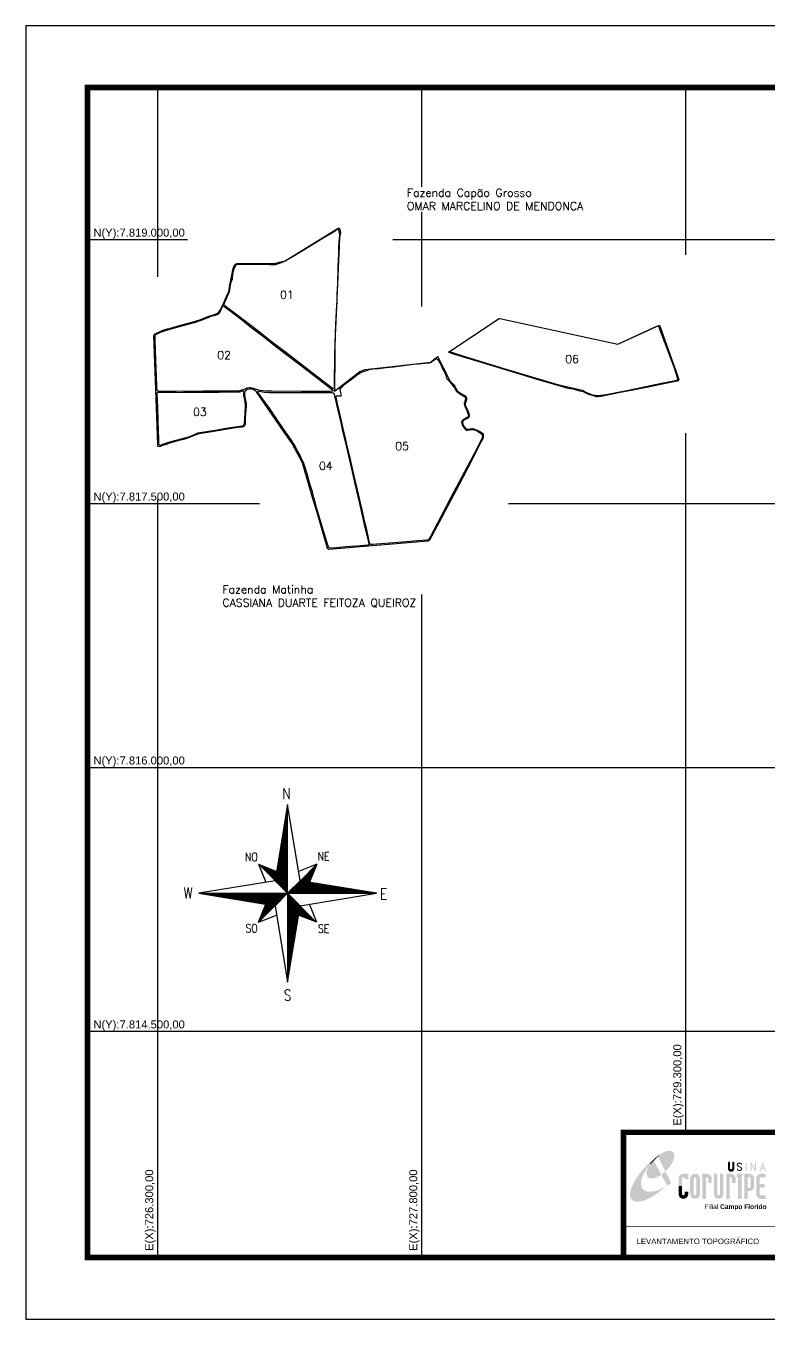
# Model space of a CAD drawing. Header units: millimetres. Extents: x 725551 to 735946, y 7812864 to 7820214.
# Drawn here: x 725551 to 729773, y 7812864 to 7820214 of the extents above; entities that cross this region are included whole.
import ezdxf
from ezdxf.enums import TextEntityAlignment as Align

# ---------------------------------------------------------------- set-up
doc = ezdxf.new("R2010")
doc.units = ezdxf.units.MM
doc.linetypes.add('LIN0', pattern=[0])
for name, color, linetype in [('0114001330', 1, 'Continuous'), ('0114001330001', 5, 'Continuous'), ('0114001330002', 5, 'Continuous'), ('0114001330003', 5, 'Continuous'), ('0114001330004', 5, 'Continuous'), ('0114001330005', 5, 'Continuous'), ('0114001330006', 5, 'Continuous'), ('MALHA', 8, 'Continuous'), ('MARGEM', 5, 'Continuous'), ('SETA_NORTE', 3, 'Continuous'), ('TEXTO', 7, 'Continuous')]:
    doc.layers.add(name, color=color, linetype=linetype)
doc.styles.add('ARIAL', font='arial.ttf')
doc.styles.add('ROMANS', font='romans')
doc.styles.add('Simplex', font='simplex.shx')
doc.styles.get("Standard").update_dxf_attribs({"font": 'arial.ttf'})

# ---------------------------------------------------------------- blocks, each defined once
blk = doc.blocks.new('A$C78F83FB3')
at = {"layer": 'MARGEM'}
h = blk.add_hatch(color=20, dxfattribs=at)
edge = h.paths.add_edge_path()
edge.add_ellipse((19.49, 23.77), major_axis=(-6.68, -6.67), ratio=0.469426, start_angle=292.73277, end_angle=601.25787)
edge.add_ellipse((22.83, 22.05), major_axis=(12.64, 11.29), ratio=0.457614, start_angle=79.90686, end_angle=107.91393)
edge = h.paths.add_edge_path()
edge.add_ellipse((18.28, 18.7), major_axis=(13.95, 13.59), ratio=0.386848, start_angle=63.96117, end_angle=264.59932)
edge.add_ellipse((22.83, 22.05), major_axis=(12.64, 11.29), ratio=0.457614, start_angle=107.91393, end_angle=245.11815, ccw=False)
edge.add_ellipse((19.49, 23.77), major_axis=(-6.68, -6.67), ratio=0.469426, start_angle=241.25787, end_angle=292.73277, ccw=False)
for color, points in [(20, [(15.46, 26.12), (14.17, 24.81), (14.06, 24.24), (14.39, 23.97), (14.67, 24.54), (19.47, 29.32), (18.48, 28.66), (17.31, 27.78)]), (7, [(58.42, 24.9), (57.9, 24.9), (57.9, 21.73, -0.414214), (57.15, 20.98), (56.84, 20.98, -0.414214), (56.09, 21.73), (56.09, 24.9), (55.57, 24.9), (55.57, 21.73, 0.414214), (56.84, 20.46), (57.15, 20.46, 0.414214), (58.42, 21.73)]), (7, [(61.7, 24.9), (61.23, 24.9, 0.396318), (60.04, 23.78), (60.04, 23.72, 0.151912), (60.39, 22.97), (60.46, 22.92), (62.18, 22), (62.85, 21.83, 0.12407), (62.51, 22.42), (60.75, 23.36, -0.13192), (60.56, 23.77, -0.385578), (61.23, 24.37), (61.7, 24.37, -0.414214), (62.37, 23.7), (62.89, 23.7, 0.414214)]), (7, [(62.37, 23.7), (62.89, 23.7, 0.414214), (61.7, 24.9), (61.23, 24.9, 0.396318), (60.04, 23.78), (60.04, 23.72, 0.151912), (60.39, 22.97), (60.46, 22.92), (62.18, 22), (62.18, 22, -0.131921), (62.37, 21.59, -0.385578), (61.7, 20.98), (61.23, 20.98, -0.414214), (60.56, 21.65), (60.04, 21.65, 0.414214), (61.23, 20.46), (61.7, 20.46, 0.402546), (62.89, 21.61, 0.165292), (62.51, 22.42), (60.75, 23.36, -0.13192), (60.56, 23.77, -0.385578), (61.23, 24.37), (61.7, 24.37, -0.414214)]), (7, [(30.97, 12.46), (29.13, 12.46), (29.13, 8.21, 1), (34.29, 8.21), (34.29, 9.41), (32.45, 9.41), (32.45, 8.21, -1), (30.97, 8.21)])]:
    blk.add_hatch(color=color, dxfattribs=at).paths.add_polyline_path(points)
h = blk.add_hatch(color=7, dxfattribs=at)
h.paths.add_polyline_path([(65.24, 24.9), (64.72, 24.9), (64.72, 20.46), (65.24, 20.46)])
h.paths.add_polyline_path([(67.38, 20.46), (67.9, 20.46), (67.9, 23.74), (69.74, 20.46), (70.23, 20.46), (70.23, 24.9), (69.71, 24.9), (69.71, 21.58), (67.85, 24.9), (67.38, 24.9)])
h.paths.add_polyline_path([(72.17, 20.46), (72.72, 20.46), (73.14, 21.73), (74.49, 21.73), (74.9, 20.46), (75.45, 20.46), (74, 24.9), (73.62, 24.9)])
h.paths.add_polyline_path([(73.81, 23.8), (74.32, 22.25), (73.31, 22.25)], flags=16)
h = blk.add_hatch(color=7, dxfattribs=at)
h.paths.add_polyline_path([(31.71, 18.93, 0.414214), (29.13, 16.35), (29.13, 12.46), (30.97, 12.46), (30.97, 16.35, -0.414214), (31.71, 17.09), (32.45, 17.09), (32.45, 16.02), (34.29, 16.02), (34.29, 18.93)])
h.paths.add_polyline_path([(44.15, 17.09, -0.414214), (44.89, 16.35), (44.89, 14.1), (46.72, 14.1), (46.72, 16.17, 0.433937), (44.15, 18.93), (41.77, 18.93), (41.77, 12.46), (43.61, 12.46), (43.61, 17.09)])
h.paths.add_polyline_path([(43.61, 12.46), (41.77, 12.46), (41.77, 5.62), (43.61, 5.62)])
h.paths.add_polyline_path([(47.92, 12.46), (49.75, 12.46), (49.75, 18.93), (47.92, 18.93)])
h.paths.add_polyline_path([(52.91, 18.93), (51.08, 18.93), (51.08, 12.46), (52.91, 12.46)])
h.paths.add_polyline_path([(51.08, 8.12, -1), (49.75, 8.12), (49.75, 12.46), (47.92, 12.46), (47.92, 8.12, 1), (52.91, 8.12), (52.91, 12.46), (51.08, 12.46)])
h.paths.add_polyline_path([(54.41, 12.46), (56.25, 12.46), (56.25, 17.09), (56.79, 17.09, -0.414214), (57.53, 16.35), (57.53, 14.1), (59.36, 14.1), (59.36, 16.17, 0.433937), (56.79, 18.93), (54.41, 18.93)])
h.paths.add_polyline_path([(56.25, 12.46), (54.41, 12.46), (54.41, 5.62), (56.25, 5.62)])
h.paths.add_polyline_path([(60.73, 12.46), (62.58, 12.46), (62.58, 18.93), (60.02, 18.93), (60.02, 17.08), (60.73, 17.08)])
h.paths.add_polyline_path([(62.58, 12.46), (60.73, 12.46), (60.73, 5.62), (62.58, 5.62)])
h.paths.add_polyline_path([(64.06, 12.46), (65.82, 12.46), (65.82, 17.17), (66.66, 17.17, -0.450417), (67.48, 16.25), (67.48, 12.46), (69.24, 12.46, 0.002307), (69.24, 12.48, 0.005282), (69.23, 12.54, -0.000938), (69.23, 12.53), (69.23, 16.17, 0.433937), (66.66, 18.93), (64.06, 18.93)])
h.paths.add_polyline_path([(64.06, 5.62), (65.82, 5.62), (65.82, 9.77), (66.66, 9.77, 0.426056), (69.24, 12.46), (67.48, 12.46), (67.48, 12.45, -0.450417), (66.66, 11.53), (65.82, 11.53), (65.82, 12.46), (64.06, 12.46)])
h.paths.add_polyline_path([(70.37, 12.46), (74.87, 12.46), (74.87, 13.44), (72.21, 13.44), (72.21, 16.35, -0.414214), (72.95, 17.09), (75.38, 17.09), (75.38, 18.93), (72.95, 18.93, 0.414214), (70.37, 16.35)])
h.paths.add_polyline_path([(72.21, 11.62), (74.87, 11.62), (74.87, 12.46), (70.37, 12.46), (70.37, 8.21, 0.414214), (72.95, 5.62), (75.38, 5.62), (75.38, 7.47), (72.95, 7.47, -0.414214), (72.21, 8.21)])
h = blk.add_hatch(color=7, dxfattribs=at)
h.paths.add_polyline_path([(35.29, 16.35), (35.29, 8.21, 1), (40.46, 8.21, 0.016978), (40.45, 8.38), (40.45, 16.17, 0.433937), (37.88, 18.93), (37.87, 18.93, 0.41391)])
h.paths.add_polyline_path([(38.62, 16.35), (38.62, 8.21, -1), (37.13, 8.21), (37.13, 16.35, -1)], flags=16)
at = {"layer": 'MARGEM', "color": 7}
blk.add_lwpolyline([(58.42, 24.9), (57.9, 24.9), (57.9, 21.73, -0.414214), (57.15, 20.98), (56.84, 20.98, -0.414214), (56.09, 21.73), (56.09, 24.9), (55.57, 24.9), (55.57, 21.73, 0.414214), (56.84, 20.46), (57.15, 20.46, 0.414214), (58.42, 21.73), (58.42, 24.9)], format="xyb", close=True, dxfattribs=at)
at = {"layer": 'MARGEM', "color": 252, "insert": (43.05, 2.72), "char_height": 2.5, "attachment_point": 1, "style": 'ARIAL'}
blk.add_mtext_dynamic_manual_height_columns('Filial {\\fArial|b1|i0|c0|p34;Campo Florido}', width=33.0271, gutter_width=2.46, heights=[2.95], dxfattribs=at)
blk = doc.blocks.new('A$C309442C0')
at = {"layer": 'SETA_NORTE', "linetype": 'Continuous'}
h = blk.add_hatch(dxfattribs=at)
h.set_pattern_fill('ANSI31', color=256, scale=0.1375, angle=-90, style=0)
h.set_pattern_definition([(315, (-215853.3434, 13873.16845), (0.3086963042, 0.3086963042), [])])
h.paths.add_polyline_path([(73.5, 97.4), (74.7, 104.9), (60, 110.8)])
h = blk.add_hatch(dxfattribs=at)
h.set_pattern_fill('ANSI31', color=256, scale=0.1375, angle=180, style=0)
h.set_pattern_definition([(225, (13869.59828, 216024.21475), (0.3086963042, -0.3086963042), [])])
h.paths.add_polyline_path([(93.8, 97.4), (101.4, 96.2), (107.3, 110.8)])
h = blk.add_hatch(dxfattribs=at)
h.set_pattern_fill('ANSI31', color=256, scale=0.1375, style=0)
h.set_pattern_definition([(45, (-13702.2971, -215849.77324), (-0.3086963042, 0.3086963042), [])])
h.paths.add_polyline_path([(73.5, 77), (65.9, 78.3), (60, 63.6)])
h = blk.add_hatch(dxfattribs=at)
h.set_pattern_fill('ANSI31', color=256, scale=0.1375, angle=90, style=0)
h.set_pattern_definition([(135, (216020.6446, -13698.72693), (-0.3086963042, -0.3086963042), [])])
h.paths.add_polyline_path([(93.8, 77), (92.6, 69.5), (107.3, 63.6)])
for p, q in [((83.4, 157.5), (83.7, 157.8)), ((83.5, 158.3), (83.7, 158.4)), ((83.6, 159), (83.7, 159.1)), ((81.3, 145.3), (83.7, 147.6)), ((81.5, 146.1), (83.7, 148.2)), ((81.6, 146.8), (83.7, 148.9)), ((81.7, 147.6), (83.7, 149.5)), ((81.8, 148.3), (83.7, 150.1)), ((82, 149.1), (83.7, 150.8)), ((82.1, 149.9), (83.7, 151.4)), ((82.2, 150.6), (83.7, 152.1)), ((82.3, 151.4), (83.7, 152.7)), ((82.5, 152.2), (83.7, 153.3)), ((82.6, 152.9), (83.7, 154)), ((82.7, 153.7), (83.7, 154.6)), ((82.9, 154.4), (83.7, 155.2)), ((83, 155.2), (83.7, 155.9)), ((83.1, 156), (83.7, 156.5)), ((83.2, 156.7), (83.7, 157.2)), ((79.2, 132.3), (83.7, 136.8)), ((79.3, 133.1), (83.7, 137.4)), ((79.5, 133.8), (83.7, 138)), ((79.6, 134.6), (83.7, 138.7)), ((79.7, 135.4), (83.7, 139.3)), ((79.8, 136.1), (83.7, 140)), ((80, 136.9), (83.7, 140.6)), ((80.1, 137.7), (83.7, 141.2)), ((80.2, 138.4), (83.7, 141.9)), ((80.3, 139.2), (83.7, 142.5)), ((80.5, 139.9), (83.7, 143.1)), ((80.6, 140.7), (83.7, 143.8)), ((80.7, 141.5), (83.7, 144.4)), ((80.8, 142.2), (83.7, 145)), ((81, 143), (83.7, 145.7)), ((81.1, 143.8), (83.7, 146.3)), ((81.2, 144.5), (83.7, 147)), ((77.2, 120.1), (83.7, 126.6)), ((77.3, 120.9), (83.7, 127.2)), ((77.4, 121.6), (83.7, 127.8)), ((77.6, 122.4), (83.7, 128.5)), ((77.7, 123.2), (83.7, 129.1)), ((77.8, 123.9), (83.7, 129.8)), ((78, 124.7), (83.7, 130.4)), ((78.1, 125.5), (83.7, 131)), ((78.2, 126.2), (83.7, 131.7)), ((78.3, 127), (83.7, 132.3)), ((78.5, 127.7), (83.7, 132.9)), ((78.6, 128.5), (83.7, 133.6)), ((78.7, 129.3), (83.7, 134.2)), ((78.8, 130), (83.7, 134.9)), ((79, 130.8), (83.7, 135.5)), ((79.1, 131.6), (83.7, 136.1)), ((75.1, 107.2), (83.7, 115.7)), ((75.2, 107.9), (83.7, 116.4)), ((75.3, 108.7), (83.7, 117)), ((75.4, 109.4), (83.7, 117.7)), ((75.6, 110.2), (83.7, 118.3)), ((75.7, 111), (83.7, 118.9)), ((75.8, 111.7), (83.7, 119.6)), ((75.9, 112.5), (83.7, 120.2)), ((76.1, 113.3), (83.7, 120.8)), ((76.2, 114), (83.7, 121.5)), ((76.3, 114.8), (83.7, 122.1)), ((76.4, 115.5), (83.7, 122.8)), ((76.6, 116.3), (83.7, 123.4)), ((76.7, 117.1), (83.7, 124)), ((76.8, 117.8), (83.7, 124.7)), ((76.9, 118.6), (83.7, 125.3)), ((77.1, 119.4), (83.7, 125.9)), ((60, 110.8), (74.7, 104.9)), ((60, 110.8), (65.9, 96.2)), ((73.5, 97.3), (83.7, 107.5)), ((73.6, 98), (83.7, 108.1)), ((73.7, 98.8), (83.7, 108.7)), ((73.8, 99.5), (83.7, 109.4)), ((73.8, 97), (83.7, 106.8)), ((73.9, 100.3), (83.7, 110)), ((74.1, 101.1), (83.7, 110.6)), ((74.2, 101.8), (83.7, 111.3)), ((74.2, 96.7), (83.7, 106.2)), ((74.3, 102.6), (83.7, 111.9)), ((74.4, 103.3), (83.7, 112.6)), ((74.5, 96.4), (83.7, 105.6)), ((74.6, 104.1), (83.7, 113.2)), ((74.7, 104.9), (83.7, 113.8)), ((74.8, 105.6), (83.7, 114.5)), ((74.9, 106.4), (83.7, 115.1)), ((107.3, 110.8), (92.6, 104.9)), ((107.3, 110.8), (101.4, 96.2)), ((74.8, 96.1), (83.7, 104.9)), ((75.1, 95.7), (83.7, 104.3)), ((75.4, 95.4), (83.7, 103.6)), ((75.8, 95.1), (83.7, 103)), ((76.1, 94.8), (83.7, 102.4)), ((76.4, 94.5), (83.7, 101.7)), ((76.7, 94.2), (83.7, 101.1)), ((77, 93.8), (83.7, 100.5)), ((77.4, 93.5), (83.7, 99.8)), ((77.7, 93.2), (83.7, 99.2)), ((78, 92.9), (83.7, 98.5)), ((78.3, 92.6), (83.7, 97.9)), ((78.6, 92.2), (83.7, 97.3)), ((78.9, 91.9), (83.7, 96.6)), ((79.3, 91.6), (83.7, 96)), ((79.6, 91.3), (83.7, 95.4)), ((79.9, 91), (83.7, 94.7)), ((83.8, 87.2), (94, 97.4)), ((84.4, 87.2), (94.5, 97.3)), ((85.1, 87.2), (95.1, 97.2)), ((85.7, 87.2), (95.6, 97.1)), ((86.3, 87.2), (96.2, 97)), ((87, 87.2), (96.7, 96.9)), ((87.6, 87.2), (97.2, 96.9)), ((88.3, 87.2), (97.8, 96.8)), ((88.9, 87.2), (98.3, 96.7)), ((89.5, 87.2), (98.9, 96.6)), ((90.2, 87.2), (99.4, 96.5)), ((90.8, 87.2), (100, 96.4)), ((91.4, 87.2), (100.5, 96.3)), ((92.1, 87.2), (101.1, 96.2)), ((92.7, 87.2), (101.6, 96.1)), ((93.4, 87.2), (102.2, 96)), ((94, 87.2), (102.7, 96)), ((94.6, 87.2), (103.3, 95.9)), ((95.3, 87.2), (103.8, 95.8)), ((95.9, 87.2), (104.4, 95.7)), ((96.5, 87.2), (104.9, 95.6)), ((97.2, 87.2), (105.5, 95.5)), ((97.8, 87.2), (106, 95.4)), ((98.4, 87.2), (106.5, 95.3)), ((99.1, 87.2), (107.1, 95.2)), ((99.7, 87.2), (107.6, 95.1)), ((100.4, 87.2), (108.2, 95.1)), ((101, 87.2), (108.7, 95)), ((101.6, 87.2), (109.3, 94.9)), ((102.3, 87.2), (109.8, 94.8)), ((102.9, 87.2), (110.4, 94.7)), ((103.5, 87.2), (110.9, 94.6)), ((104.2, 87.2), (111.5, 94.5)), ((11.8, 87.2), (11.8, 87.2)), ((12.3, 87.1), (12.4, 87.2)), ((12.9, 87), (13.1, 87.2)), ((13.4, 86.9), (13.7, 87.2)), ((14, 86.8), (14.4, 87.2)), ((14.5, 86.7), (15, 87.2)), ((15.1, 86.6), (15.6, 87.2)), ((15.6, 86.6), (16.3, 87.2)), ((16.2, 86.5), (16.9, 87.2)), ((16.7, 86.4), (17.5, 87.2)), ((17.2, 86.3), (18.2, 87.2)), ((17.8, 86.2), (18.8, 87.2)), ((18.3, 86.1), (19.5, 87.2)), ((18.9, 86), (20.1, 87.2)), ((19.4, 85.9), (20.7, 87.2)), ((20, 85.8), (21.4, 87.2)), ((20.5, 85.7), (22, 87.2)), ((21.1, 85.7), (22.6, 87.2)), ((21.6, 85.6), (23.3, 87.2)), ((22.2, 85.5), (23.9, 87.2)), ((22.7, 85.4), (24.6, 87.2)), ((23.3, 85.3), (25.2, 87.2)), ((23.8, 85.2), (25.8, 87.2)), ((24.4, 85.1), (26.5, 87.2)), ((24.9, 85), (27.1, 87.2)), ((25.5, 84.9), (27.7, 87.2)), ((26, 84.8), (28.4, 87.2)), ((26.5, 84.8), (29, 87.2)), ((27.1, 84.7), (29.6, 87.2)), ((27.6, 84.6), (30.3, 87.2)), ((28.2, 84.5), (30.9, 87.2)), ((28.7, 84.4), (31.6, 87.2)), ((29.3, 84.3), (32.2, 87.2)), ((29.8, 84.2), (32.8, 87.2)), ((30.4, 84.1), (33.5, 87.2)), ((30.9, 84), (34.1, 87.2)), ((31.5, 83.9), (34.7, 87.2)), ((32, 83.9), (35.4, 87.2)), ((32.6, 83.8), (36, 87.2)), ((33.1, 83.7), (36.7, 87.2)), ((33.7, 83.6), (37.3, 87.2)), ((34.2, 83.5), (37.9, 87.2)), ((34.7, 83.4), (38.6, 87.2)), ((35.3, 83.3), (39.2, 87.2)), ((35.8, 83.2), (39.8, 87.2)), ((36.4, 83.1), (40.5, 87.2)), ((36.9, 83), (41.1, 87.2)), ((37.5, 83), (41.8, 87.2)), ((38, 82.9), (42.4, 87.2)), ((38.6, 82.8), (43, 87.2)), ((39.1, 82.7), (43.7, 87.2)), ((39.7, 82.6), (44.3, 87.2)), ((40.2, 82.5), (44.9, 87.2)), ((40.8, 82.4), (45.6, 87.2)), ((41.3, 82.3), (46.2, 87.2)), ((41.9, 82.2), (46.8, 87.2)), ((42.4, 82.1), (47.5, 87.2)), ((43, 82.1), (48.1, 87.2)), ((43.5, 82), (48.8, 87.2)), ((44, 81.9), (49.4, 87.2)), ((44.6, 81.8), (50, 87.2)), ((45.1, 81.7), (50.7, 87.2)), ((45.7, 81.6), (51.3, 87.2)), ((46.2, 81.5), (51.9, 87.2)), ((46.8, 81.4), (52.6, 87.2)), ((47.3, 81.3), (53.2, 87.2)), ((47.9, 81.2), (53.9, 87.2)), ((48.4, 81.2), (54.5, 87.2)), ((49, 81.1), (55.1, 87.2)), ((49.5, 81), (55.8, 87.2)), ((50.1, 80.9), (56.4, 87.2)), ((50.6, 80.8), (57, 87.2)), ((51.2, 80.7), (57.7, 87.2)), ((51.7, 80.6), (58.3, 87.2)), ((52.3, 80.5), (59, 87.2)), ((52.8, 80.4), (59.6, 87.2)), ((53.3, 80.3), (60.2, 87.2)), ((53.9, 80.3), (60.9, 87.2)), ((54.4, 80.2), (61.5, 87.2)), ((55, 80.1), (62.1, 87.2)), ((55.5, 80), (62.8, 87.2)), ((56.1, 79.9), (63.4, 87.2)), ((56.6, 79.8), (64, 87.2)), ((57.2, 79.7), (64.7, 87.2)), ((57.7, 79.6), (65.3, 87.2)), ((58.3, 79.5), (66, 87.2)), ((58.8, 79.4), (66.6, 87.2)), ((59.4, 79.4), (67.2, 87.2)), ((59.9, 79.3), (67.9, 87.2)), ((83.7, 87.2), (60, 63.6)), ((60.5, 79.2), (68.5, 87.2)), ((61, 79.1), (69.1, 87.2)), ((61.5, 79), (69.8, 87.2)), ((62.1, 78.9), (70.4, 87.2)), ((62.6, 78.8), (71.1, 87.2)), ((63.2, 78.7), (71.7, 87.2)), ((63.7, 78.6), (72.3, 87.2)), ((64.3, 78.5), (73, 87.2)), ((64.8, 78.4), (73.6, 87.2)), ((65.4, 78.4), (74.2, 87.2)), ((65.9, 78.3), (74.9, 87.2)), ((66.5, 78.2), (75.5, 87.2)), ((67, 78.1), (76.2, 87.2)), ((67.6, 78), (76.8, 87.2)), ((68.1, 77.9), (77.4, 87.2)), ((68.7, 77.8), (78.1, 87.2)), ((69.2, 77.7), (78.7, 87.2)), ((69.8, 77.6), (79.3, 87.2)), ((70.3, 77.5), (80, 87.2)), ((70.8, 77.5), (80.6, 87.2)), ((71.4, 77.4), (81.2, 87.2)), ((71.9, 77.3), (81.9, 87.2)), ((72.5, 77.2), (82.5, 87.2)), ((73, 77.1), (83.2, 87.2)), ((80.2, 90.7), (83.7, 94.1)), ((80.5, 90.3), (83.7, 93.4)), ((80.9, 90), (83.7, 92.8)), ((81.2, 89.7), (83.7, 92.2)), ((81.5, 89.4), (83.7, 91.5)), ((81.8, 89.1), (83.7, 90.9)), ((82.1, 88.7), (83.7, 90.3)), ((82.4, 88.4), (83.7, 89.6)), ((82.8, 88.1), (83.7, 89)), ((83.1, 87.8), (83.7, 88.4)), ((83.4, 87.5), (83.7, 87.7)), ((83.7, 87.1), (83.7, 87.1)), ((83.7, 86.4), (84, 86.8)), ((83.7, 85.8), (84.4, 86.5)), ((83.7, 85.2), (84.7, 86.2)), ((83.7, 84.5), (85, 85.9)), ((83.7, 83.9), (85.3, 85.6)), ((83.7, 83.3), (85.6, 85.2)), ((83.7, 82.6), (86, 84.9)), ((83.7, 82), (86.3, 84.6)), ((83.7, 81.3), (86.6, 84.3)), ((104.8, 87.2), (112, 94.4)), ((105.5, 87.2), (112.6, 94.3)), ((106.1, 87.2), (113.1, 94.2)), ((106.7, 87.2), (113.7, 94.1)), ((107.4, 87.2), (114.2, 94.1)), ((108, 87.2), (114.8, 94)), ((108.6, 87.2), (115.3, 93.9)), ((109.3, 87.2), (115.8, 93.8)), ((109.9, 87.2), (116.4, 93.7)), ((110.6, 87.2), (116.9, 93.6)), ((111.2, 87.2), (117.5, 93.5)), ((111.8, 87.2), (118, 93.4)), ((112.5, 87.2), (118.6, 93.3)), ((113.1, 87.2), (119.1, 93.2)), ((113.7, 87.2), (119.7, 93.2)), ((114.4, 87.2), (120.2, 93.1)), ((115, 87.2), (120.8, 93)), ((115.6, 87.2), (121.3, 92.9)), ((116.3, 87.2), (121.9, 92.8)), ((116.9, 87.2), (122.4, 92.7)), ((117.6, 87.2), (123, 92.6)), ((118.2, 87.2), (123.5, 92.5)), ((118.8, 87.2), (124, 92.4)), ((119.5, 87.2), (124.6, 92.3)), ((120.1, 87.2), (125.1, 92.3)), ((120.7, 87.2), (125.7, 92.2)), ((121.4, 87.2), (126.2, 92.1)), ((122, 87.2), (126.8, 92)), ((122.7, 87.2), (127.3, 91.9)), ((123.3, 87.2), (127.9, 91.8)), ((123.9, 87.2), (128.4, 91.7)), ((124.6, 87.2), (129, 91.6)), ((125.2, 87.2), (129.5, 91.5)), ((125.8, 87.2), (130.1, 91.4)), ((126.5, 87.2), (130.6, 91.4)), ((127.1, 87.2), (131.2, 91.3)), ((127.8, 87.2), (131.7, 91.2)), ((128.4, 87.2), (132.3, 91.1)), ((129, 87.2), (132.8, 91)), ((129.7, 87.2), (133.3, 90.9)), ((130.3, 87.2), (133.9, 90.8)), ((130.9, 87.2), (134.4, 90.7)), ((131.6, 87.2), (135, 90.6)), ((132.2, 87.2), (135.5, 90.5)), ((132.8, 87.2), (136.1, 90.5)), ((133.5, 87.2), (136.6, 90.4)), ((134.1, 87.2), (137.2, 90.3)), ((134.8, 87.2), (137.7, 90.2)), ((135.4, 87.2), (138.3, 90.1)), ((136, 87.2), (138.8, 90)), ((136.7, 87.2), (139.4, 89.9)), ((137.3, 87.2), (139.9, 89.8)), ((137.9, 87.2), (140.5, 89.7)), ((138.6, 87.2), (141, 89.6)), ((139.2, 87.2), (141.6, 89.6)), ((139.9, 87.2), (142.1, 89.5)), ((140.5, 87.2), (142.6, 89.4)), ((141.1, 87.2), (143.2, 89.3)), ((141.8, 87.2), (143.7, 89.2)), ((142.4, 87.2), (144.3, 89.1)), ((143, 87.2), (144.8, 89)), ((143.7, 87.2), (145.4, 88.9)), ((144.3, 87.2), (145.9, 88.8)), ((144.9, 87.2), (146.5, 88.7)), ((145.6, 87.2), (147, 88.7)), ((146.2, 87.2), (147.6, 88.6)), ((146.9, 87.2), (148.1, 88.5)), ((147.5, 87.2), (148.7, 88.4)), ((148.1, 87.2), (149.2, 88.3)), ((148.8, 87.2), (149.8, 88.2)), ((149.4, 87.2), (150.3, 88.1)), ((150, 87.2), (150.8, 88)), ((150.7, 87.2), (151.4, 87.9)), ((151.3, 87.2), (151.9, 87.8)), ((152, 87.2), (152.5, 87.8)), ((152.6, 87.2), (153, 87.7)), ((153.2, 87.2), (153.6, 87.6)), ((153.9, 87.2), (154.1, 87.5)), ((154.5, 87.2), (154.7, 87.4)), ((155.1, 87.2), (155.2, 87.3)), ((60, 63.6), (65.9, 78.3)), ((83.7, 80.7), (86.9, 84)), ((83.7, 80.1), (87.2, 83.6)), ((83.7, 79.4), (87.5, 83.3)), ((83.7, 78.8), (87.9, 83)), ((83.7, 78.2), (88.2, 82.7)), ((83.7, 77.5), (88.5, 82.4)), ((83.7, 76.9), (88.8, 82.1)), ((83.7, 76.2), (89.1, 81.7)), ((83.7, 75.6), (89.5, 81.4)), ((83.7, 75), (89.8, 81.1)), ((83.7, 74.3), (90.1, 80.8)), ((83.7, 73.7), (90.4, 80.5)), ((83.7, 73.1), (90.7, 80.1)), ((83.7, 72.4), (91, 79.8)), ((83.7, 71.8), (91.4, 79.5)), ((83.7, 71.2), (91.7, 79.2)), ((83.7, 70.5), (92, 78.9)), ((83.7, 69.9), (92.3, 78.5)), ((83.7, 69.2), (92.6, 78.2)), ((83.7, 68.6), (93, 77.9)), ((83.7, 68), (93.3, 77.6)), ((83.7, 67.3), (93.6, 77.3)), ((83.7, 66.7), (93.8, 76.9)), ((83.7, 66.1), (93.7, 76.1)), ((83.7, 65.4), (93.6, 75.3)), ((83.7, 64.8), (93.4, 74.6)), ((83.7, 64.1), (93.3, 73.8)), ((107.3, 63.6), (101.4, 78.3)), ((60, 63.6), (74.7, 69.5)), ((83.7, 63.5), (93.2, 73)), ((83.7, 62.9), (93.1, 72.3)), ((83.7, 62.2), (92.9, 71.5)), ((83.7, 61.6), (92.8, 70.8)), ((83.7, 61), (92.7, 70)), ((83.7, 60.3), (92.6, 69.2)), ((83.7, 59.7), (92.4, 68.5)), ((83.7, 59), (92.3, 67.7)), ((83.7, 58.4), (92.2, 66.9)), ((83.7, 57.8), (92.1, 66.2)), ((83.7, 57.1), (91.9, 65.4)), ((83.7, 56.5), (91.8, 64.7)), ((83.7, 55.9), (91.7, 63.9)), ((83.7, 55.2), (91.6, 63.1)), ((107.3, 63.6), (92.6, 69.5)), ((83.7, 54.6), (91.4, 62.4)), ((83.7, 54), (91.3, 61.6)), ((83.7, 53.3), (91.2, 60.8)), ((83.7, 52.7), (91.1, 60.1)), ((83.7, 52), (90.9, 59.3)), ((83.7, 51.4), (90.8, 58.6)), ((83.7, 50.8), (90.7, 57.8)), ((83.7, 50.1), (90.5, 57)), ((83.7, 49.5), (90.4, 56.3)), ((83.7, 48.9), (90.3, 55.5)), ((83.7, 48.2), (90.2, 54.7)), ((83.7, 47.6), (90, 54)), ((83.7, 46.9), (89.9, 53.2)), ((83.7, 46.3), (89.8, 52.5)), ((83.7, 45.7), (89.7, 51.7)), ((83.7, 45), (89.5, 50.9)), ((83.7, 44.4), (89.4, 50.2)), ((83.7, 43.8), (89.3, 49.4)), ((83.7, 43.1), (89.2, 48.6)), ((83.7, 42.5), (89, 47.9)), ((83.7, 41.8), (88.9, 47.1)), ((83.7, 41.2), (88.8, 46.3)), ((83.7, 40.6), (88.7, 45.6)), ((83.7, 39.9), (88.5, 44.8)), ((83.7, 39.3), (88.4, 44.1)), ((83.7, 38.7), (88.3, 43.3)), ((83.7, 38), (88.2, 42.5)), ((83.7, 37.4), (88, 41.8)), ((83.7, 36.8), (87.9, 41)), ((83.7, 36.1), (87.8, 40.2)), ((83.7, 35.5), (87.7, 39.5)), ((83.7, 34.8), (87.5, 38.7)), ((83.7, 34.2), (87.4, 38)), ((83.7, 33.6), (87.3, 37.2)), ((83.7, 32.9), (87.2, 36.4)), ((83.7, 32.3), (87, 35.7)), ((83.7, 31.7), (86.9, 34.9)), ((83.7, 31), (86.8, 34.1)), ((83.7, 30.4), (86.7, 33.4)), ((83.7, 29.7), (86.5, 32.6)), ((83.7, 29.1), (86.4, 31.9)), ((83.7, 28.5), (86.3, 31.1)), ((83.7, 27.8), (86.2, 30.3)), ((83.7, 27.2), (86, 29.6)), ((83.7, 26.6), (85.9, 28.8)), ((83.7, 25.9), (85.8, 28)), ((83.7, 25.3), (85.6, 27.3)), ((83.7, 24.6), (85.5, 26.5)), ((83.7, 24), (85.4, 25.8)), ((83.7, 23.4), (85.3, 25)), ((83.7, 22.7), (85.1, 24.2)), ((83.7, 22.1), (85, 23.5)), ((83.7, 21.5), (84.9, 22.7)), ((83.7, 20.8), (84.8, 21.9)), ((83.7, 20.2), (84.6, 21.2)), ((83.7, 19.6), (84.5, 20.4)), ((83.7, 18.9), (84.4, 19.7)), ((83.7, 18.3), (84.3, 18.9)), ((83.7, 17.6), (84.1, 18.1)), ((83.7, 17), (84, 17.4)), ((83.7, 16.4), (83.9, 16.6)), ((83.7, 15.7), (83.8, 15.8))]:
    blk.add_line(p, q, dxfattribs=at)
blk.add_lwpolyline([(93.8, 77), (155.7, 87.2), (93.8, 97.4), (83.7, 159.3), (73.5, 97.4), (11.6, 87.2), (73.5, 77), (83.7, 15.1)], close=True, dxfattribs=at)
for points in [[(83.7, 87.2), (83.7, 159.3)], [(83.7, 87.2), (73.5, 97.4)], [(83.7, 87.2), (93.8, 97.4)], [(11.6, 87.2), (155.7, 87.2)], [(83.7, 87.2), (73.5, 77)], [(83.7, 87.2), (93.8, 77)], [(83.7, 87.2), (83.7, 15.1)]]:
    blk.add_lwpolyline(points, dxfattribs=at)
at = {"layer": 'SETA_NORTE', "color": 7, "lineweight": 30, "style": 'ROMANS', "width": 0.8}
for s, height, p in [('N ', 8.94, (79.5, 163.6)), ('NO', 6.88, (49.1, 113.2)), ('NE', 6.87, (108, 113.7)), ('W', 8.94, (-0.7, 82.9)), ('E', 8.94, (158.6, 82.1)), ('SO', 6.88, (49.5, 55.3)), ('SE', 6.87, (108.3, 55)), ('S', 8.94, (80.6, 0))]:
    blk.add_text(s, height=height, dxfattribs=at).set_placement(p)

msp = doc.modelspace()

# ---------------------------------------------------------------- linework, layer by layer
at = {"layer": '0114001330', "color": 1}
for points in [[(727338.7, 7819040.3), (727335.4, 7819023.5), (727332.8, 7819008.9), (727332.3, 7819003), (727331.7, 7818991.1), (727331.5, 7818985.2), (727331.5, 7818979.4), (727331.2, 7818973.4), (727330.9, 7818967.2), (727330.6, 7818961.1), (727330.3, 7818955.5), (727330.2, 7818950.2), (727329.8, 7818945), (727329.4, 7818939.7), (727329, 7818934.4), (727328.7, 7818928.9), (727328.5, 7818923.2), (727328.5, 7818917.5), (727328.4, 7818912), (727328.4, 7818906.4), (727328, 7818900.9), (727327.5, 7818895.4), (727327.3, 7818889.7), (727327, 7818884), (727326.8, 7818878.3), (727326.6, 7818872.3), (727326.4, 7818866.1), (727326, 7818859.6), (727325.7, 7818853.1), (727325, 7818840.2), (727324.8, 7818834.2), (727324.6, 7818828.2), (727324.4, 7818822.1), (727324.2, 7818815.6), (727324, 7818808.8), (727323.3, 7818795.2), (727322.9, 7818788.4), (727322.6, 7818781.9), (727322.5, 7818775.9), (727322.3, 7818770), (727322, 7818763.8), (727321.7, 7818757.2), (727321.2, 7818744), (727320.8, 7818737.3), (727320.5, 7818730.9), (727320.2, 7818724.9), (727319.8, 7818718.8), (727319, 7818705.9), (727318.6, 7818698.9), (727317.8, 7818678.4), (727317.5, 7818672.5), (727317.2, 7818666.5), (727317.1, 7818660.1), (727317, 7818653.5), (727316.9, 7818646.7), (727316.5, 7818639.9), (727315.8, 7818626.9), (727315.5, 7818620), (727314.8, 7818605.6), (727314.1, 7818590.9), (727313.7, 7818584), (727313.6, 7818577.6), (727313.5, 7818571.1), (727313.3, 7818564.1), (727312.6, 7818548.9), (727312.4, 7818541.2), (727312, 7818533.4), (727311.6, 7818525.6), (727311, 7818518), (727310.6, 7818510.9), (727310.4, 7818504.6), (727310.2, 7818498.5), (727309.9, 7818492.4), (727309.6, 7818485.7), (727309.2, 7818478.6), (727308.8, 7818471.5), (727308.4, 7818464.5), (727308.2, 7818457.8), (727307.8, 7818436.8), (727307.5, 7818429.4), (727307.2, 7818422), (727306.9, 7818414.7), (727306.7, 7818407.3), (727306.6, 7818400.1), (727306.4, 7818393.1), (727306.2, 7818386), (727306.1, 7818379.1), (727306, 7818372.2), (727306, 7818365.5), (727305.9, 7818359), (727305.7, 7818352.9), (727305.5, 7818347.4), (727304.1, 7818138.8), (727448.3, 7818249.9), (727479.1, 7818260.8), (727851.3, 7818303.7), (727870, 7818320.6), (727891.6, 7818334.7), (727897.7, 7818320.1), (727921.8, 7818271.6), (727934, 7818248.1), (727944.2, 7818224.5), (727953.3, 7818207.3), (727962, 7818195), (727977.9, 7818178.1), (727988.7, 7818164), (727994.6, 7818150.8), (728003.1, 7818138.9), (728017.8, 7818128.1), (728030.3, 7818120.6), (728041.6, 7818114.4), (728049.5, 7818109.3), (728053, 7818104.7), (728054.5, 7818099.2), (728053.8, 7818091.6), (728051.3, 7818082.8), (728047.8, 7818073.8), (728046.4, 7818066.2), (728047.4, 7818058.2), (728052, 7818047), (728058.2, 7818035.5), (728064, 7818022.5), (728068.3, 7818011.8), (728070.2, 7818002.2), (728069.1, 7817995.9), (728065.2, 7817987.1), (728053.5, 7817980.4), (728043, 7817974.7), (728035.6, 7817969.3), (728032.8, 7817966.1), (728030.9, 7817961.4), (728032.8, 7817951.3), (728037.8, 7817940.6), (728043.6, 7817932.8), (728050.6, 7817924.8), (728053.7, 7817923), (728058.4, 7817921.9), (728064.2, 7817921.9), (728075, 7817924.2), (728081.9, 7817925.8), (728087.4, 7817926), (728095.5, 7817924.7), (728105.7, 7817920.8), (728114, 7817916.4), (728132.9, 7817906.1), (728145.2, 7817899.2), (728148.4, 7817894.1), (728149.5, 7817886.3), (728149.1, 7817875.9), (728146.4, 7817868.6), (728134.1, 7817847.2), (728087.3, 7817752.9), (728011.5, 7817608.4), (727898.1, 7817393.2), (727843.5, 7817291.7), (727835.8, 7817285.7), (727272.4, 7817238.8), (727267.5, 7817242.4), (727262.7, 7817250), (727258.5, 7817264.1), (727205.1, 7817448.3), (727180, 7817533.9), (727130.3, 7817704.3), (727122.8, 7817730.6), (727094.5, 7817782.9), (727063.1, 7817841.2), (727050.4, 7817859.4), (727017.5, 7817905.8), (726992.8, 7817940.5), (726860.8, 7818133.9), (726850.3, 7818144), (726834, 7818149), (726823.8, 7818150.5), (726819.3, 7818150.2), (726807.3, 7818147), (726795.9, 7818137.6), (726793.8, 7818130.8), (726793.6, 7818117.9), (726795.6, 7818102.6), (726800.1, 7818079.1), (726802.2, 7818066.6), (726801.9, 7818051.8), (726799.3, 7818012.6), (726797.4, 7817982.2), (726796.4, 7817962.1), (726796.3, 7817948.7), (726792.5, 7817940.4), (726786.9, 7817935.6), (726780.4, 7817933.5), (726754.2, 7817930.9), (726719.7, 7817925.2), (726607, 7817907.2), (726534.1, 7817895.1), (726516.8, 7817889.8), (726502.5, 7817883.6), (726475.6, 7817873.2), (726453.2, 7817866.1), (726414.1, 7817855.7), (726374.6, 7817844.4), (726341.9, 7817833.8), (726327.8, 7817828.9), (726313.3, 7817822.9), (726303.1, 7817822.5), (726300.6, 7817825.1), (726300.3, 7817836.4), (726277.9, 7818456.6), (726279.1, 7818459.3), (726284, 7818463.6), (726288.7, 7818465.3), (726321.9, 7818480.8), (726336.7, 7818487.1), (726356.2, 7818492.9), (726371.7, 7818497), (726436.5, 7818515.1), (726464.9, 7818522.3), (726501.4, 7818531.9), (726539.1, 7818543.4), (726565.3, 7818554), (726589.9, 7818564.1), (726602.8, 7818568.7), (726616.3, 7818572.3), (726632.8, 7818577.6), (726640.2, 7818581.3), (726645.4, 7818585.9), (726654.5, 7818598.3), (726665.1, 7818619), (726678.5, 7818650), (726698.9, 7818693.9), (726703.3, 7818704.3), (726705.9, 7818713.1), (726709, 7818742.7), (726714.8, 7818768.4), (726722.8, 7818806.4), (726729.1, 7818834.6), (726735.8, 7818853.8), (726742.9, 7818861), (726750.8, 7818863.5), (726774.8, 7818864.1), (726841.9, 7818863.6), (726910.4, 7818864.6), (726935.3, 7818863.7), (726962.1, 7818863.6), (726973.4, 7818864.9), (726989.1, 7818870.4), (727023.6, 7818879.3), (727325.4, 7819063.7), (727330.8, 7819066.7), (727336.2, 7819048.7)], [(727951.5, 7818359.9), (728240, 7818550.4), (728243.6, 7818550.8), (728914.4, 7818405.1), (729150.2, 7818513.8), (729202.3, 7818368.9), (729252.6, 7818227), (729260.2, 7818204.7), (729259.1, 7818201.6), (729255.2, 7818197.5), (729250.8, 7818194.7), (729232.6, 7818190.9), (729184.8, 7818180.8), (729087.1, 7818160.8), (729008.5, 7818146), (728917.6, 7818127.7), (728829.5, 7818110.3), (728801.9, 7818105.6), (728793.8, 7818106.4), (728776.1, 7818110.8), (728748.9, 7818119.4), (728731.4, 7818126.6), (728718.1, 7818133.4), (728707.1, 7818136.9), (728698.2, 7818138.7), (728684.6, 7818140.9), (728672.9, 7818144.9), (728659.4, 7818149.1), (728645.2, 7818151.8), (728631.8, 7818153.4), (728574.3, 7818170.4), (728474, 7818199.4), (728338.3, 7818240.3), (728208.3, 7818279.5), (728107.5, 7818310), (727974.7, 7818350.3), (727951.5, 7818359.9)]]:
    msp.add_lwpolyline(points, close=True, dxfattribs=at)
at = {"layer": '0114001330001', "color": 5}
msp.add_lwpolyline([(727290, 7818155.3), (727103.9, 7818299.3), (727042.9, 7818345.6), (726943.7, 7818420.4), (726867.7, 7818480.1), (726727.2, 7818588.1), (726693.2, 7818613.4), (726681.4, 7818623.2), (726678.2, 7818626.4), (726677, 7818630.4), (726677, 7818633.1), (726681.1, 7818643.9), (726702.9, 7818691.7), (726708.3, 7818704.8), (726710.2, 7818713.6), (726712.3, 7818728.4), (726715.9, 7818748.2), (726719.8, 7818762.8), (726723.8, 7818776.9), (726727.4, 7818803.3), (726729.8, 7818818.2), (726733.5, 7818832.7), (726738, 7818842.4), (726742.5, 7818849.5), (726745.2, 7818854.2), (726749.6, 7818857.7), (726756.9, 7818858.9), (726772, 7818859.1), (726807, 7818858.9), (726868.3, 7818859), (726893.9, 7818858.9), (726934.3, 7818858.2), (726955.4, 7818858), (726964.9, 7818857.3), (726970.5, 7818857.8), (726980.2, 7818860.9), (726996.7, 7818867.2), (727011.6, 7818872.5), (727034, 7818883.7), (727078.3, 7818910.2), (727136.2, 7818944.5), (727181.1, 7818972.6), (727239.9, 7819009.2), (727297.7, 7819043.8), (727311.4, 7819052.2), (727318.5, 7819057.4), (727320.2, 7819058.6), (727325.5, 7819058.6), (727327.3, 7819053), (727329.7, 7819044.8), (727331.3, 7819036.6), (727332.2, 7819024.7), (727330.7, 7819005.7), (727328.3, 7818984.7), (727327.2, 7818952.9), (727326.7, 7818916), (727325.7, 7818883.7), (727323.5, 7818844.2), (727320.8, 7818747.6), (727317.8, 7818688.1), (727316.7, 7818652.1), (727315.4, 7818627.5), (727309.8, 7818518.5), (727306, 7818406.8), (727303.3, 7818341.2), (727303.3, 7818302.4), (727302.6, 7818220.6), (727302.5, 7818156.5), (727300.2, 7818152.7), (727295.8, 7818152)], close=True, dxfattribs=at)
at = {"layer": '0114001330002', "color": 5}
msp.add_lwpolyline([(726298.3, 7818140), (726296, 7818143.9), (726294.4, 7818156.6), (726294.4, 7818168.2), (726287.6, 7818366.8), (726284.5, 7818436), (726284.5, 7818448.7), (726287, 7818456.2), (726292.4, 7818461.8), (726315.5, 7818472.8), (726349.8, 7818485.3), (726411.2, 7818502.3), (726465.1, 7818517.7), (726508.3, 7818528.8), (726552, 7818543.5), (726586.2, 7818557.3), (726596.8, 7818562.3), (726610.1, 7818565.6), (726627.8, 7818569.7), (726636.9, 7818573.2), (726645.6, 7818577.5), (726652.3, 7818586), (726659.2, 7818598.4), (726666.9, 7818613.3), (726670.1, 7818619.2), (726674.3, 7818621.5), (726678.7, 7818619.7), (726689.7, 7818610), (726719, 7818588.2), (726782.5, 7818539.3), (726827.7, 7818504), (726902.6, 7818446.3), (726969.6, 7818394.2), (727038.2, 7818341.2), (727156.8, 7818252.5), (727266.5, 7818167.1), (727295.1, 7818144.5), (727296.1, 7818140.7), (727294.1, 7818138.9), (727287.7, 7818137.5), (727279.6, 7818137), (727169.9, 7818135.4), (727115.3, 7818135.6), (726947.7, 7818137.2), (726911.3, 7818138), (726882, 7818141.6), (726860.6, 7818146.9), (726843.8, 7818153.3), (726827.7, 7818157), (726820.9, 7818157.7), (726806.4, 7818154.4), (726794.6, 7818148.8), (726777.9, 7818143.8), (726757.5, 7818138.3), (726730.6, 7818137.4), (726669, 7818137.3), (726614.8, 7818137.5), (726557.1, 7818137.2), (726403.7, 7818136), (726334.4, 7818136.3), (726312.6, 7818137), (726303.1, 7818137.5)], close=True, dxfattribs=at)
at = {"layer": '0114001330003', "color": 5}
msp.add_lwpolyline([(726297.2, 7818121.8), (726297.3, 7818127.5), (726298.5, 7818130.7), (726301.5, 7818131.5), (726310.6, 7818131.5), (726365.1, 7818131.3), (726446.5, 7818131.5), (726534.8, 7818132.1), (726602.9, 7818132.1), (726649.6, 7818132.5), (726734.8, 7818133.4), (726749.6, 7818133.6), (726764.1, 7818134.8), (726771.5, 7818136.9), (726781.3, 7818139.4), (726786.1, 7818139.4), (726788, 7818138.3), (726788.6, 7818132.8), (726787.2, 7818126.5), (726788, 7818112.8), (726792.1, 7818090.2), (726795.5, 7818074.7), (726796.6, 7818057.9), (726796.4, 7818041.8), (726794.8, 7818025.1), (726792.1, 7817974.5), (726791.5, 7817961), (726791, 7817953.1), (726789.5, 7817947.2), (726785.6, 7817941.7), (726777.2, 7817938.2), (726754.8, 7817935.6), (726727.1, 7817931.3), (726688.4, 7817925.2), (726638.2, 7817916.5), (726579.6, 7817907.8), (726552, 7817903.6), (726525.7, 7817898.7), (726511, 7817891.7), (726479.6, 7817879.1), (726439.2, 7817867.4), (726395.7, 7817855.5), (726352.9, 7817843.8), (726337.8, 7817838.2), (726327.2, 7817834), (726320.4, 7817831.2), (726314.2, 7817830.1), (726308.4, 7817832.5), (726307, 7817836.7), (726306.1, 7817862.9), (726303.6, 7817919.1), (726302.1, 7817968.3), (726300.1, 7818047.4)], close=True, dxfattribs=at)
at = {"layer": '0114001330004', "color": 5}
msp.add_lwpolyline([(727284.5, 7818130.6), (727291.5, 7818130.2), (727297.2, 7818129.3), (727301.3, 7818126.6), (727302.6, 7818120.7), (727305.8, 7818102.5), (727307.1, 7818095.8), (727315.8, 7818061.9), (727330.5, 7817997.8), (727341.7, 7817949.9), (727350.5, 7817911.5), (727371.9, 7817819.6), (727400.6, 7817696.3), (727419.7, 7817610.6), (727446.2, 7817498.7), (727477.1, 7817363.7), (727495.1, 7817287.3), (727498.9, 7817270.9), (727498.7, 7817265.3), (727493.6, 7817263.3), (727473.4, 7817261.6), (727430.4, 7817257), (727395.5, 7817254.8), (727349.1, 7817251.4), (727314.9, 7817248.2), (727282.6, 7817245.1), (727274.8, 7817247.9), (727271.4, 7817251), (727267.7, 7817256.7), (727252.2, 7817306.8), (727241.9, 7817345.2), (727221.6, 7817413.2), (727204.7, 7817471.6), (727196.4, 7817501.6), (727187.3, 7817532.4), (727178.4, 7817565.1), (727164.8, 7817611.1), (727148.4, 7817668.1), (727139.5, 7817698), (727128.7, 7817732.8), (727117.1, 7817753.4), (727108.9, 7817772.8), (727094.5, 7817799), (727074.9, 7817834), (727058.4, 7817861.7), (727031.4, 7817899.1), (727020.2, 7817914.3), (726976.5, 7817978.3), (726937.8, 7818034.9), (726912.8, 7818071.3), (726890.4, 7818101), (726877.2, 7818119.2), (726871.6, 7818127.3), (726869.9, 7818132.1), (726870.6, 7818135.2), (726874, 7818137.5), (726886.3, 7818135.2), (726906, 7818132.2), (726933.6, 7818131.4), (726972.3, 7818131.2), (727126.2, 7818130.6), (727183.5, 7818130.9), (727237.4, 7818130.2)], close=True, dxfattribs=at)
at = {"layer": '0114001330005', "color": 5}
msp.add_lwpolyline([(727335.5, 7818153.3), (727347.1, 7818163.6), (727372.4, 7818185.4), (727416.3, 7818218.4), (727434.1, 7818232.5), (727450, 7818241.5), (727468.1, 7818250.1), (727481.8, 7818254.4), (727500.9, 7818261.3), (727524, 7818264.3), (727556.8, 7818267.7), (727597.7, 7818272), (727641.6, 7818277), (727695.3, 7818284.2), (727752.8, 7818291), (727777.5, 7818292.7), (727818.4, 7818296.7), (727844.3, 7818299.1), (727856.1, 7818302.3), (727862.7, 7818310), (727873.7, 7818318), (727879.5, 7818321.9), (727884.8, 7818321.8), (727890.8, 7818318.9), (727901.8, 7818298.5), (727911.2, 7818280.7), (727916.4, 7818268.4), (727929.4, 7818246.4), (727936.5, 7818228.5), (727939, 7818217.6), (727944, 7818207), (727959.8, 7818190.9), (727980.8, 7818165.2), (727987.6, 7818154.2), (727991.8, 7818146.3), (727997.3, 7818137.9), (728008.1, 7818128.9), (728023.5, 7818119.2), (728039.5, 7818110.1), (728046, 7818104.3), (728047.5, 7818102.2), (728049.2, 7818097.7), (728048.7, 7818092.5), (728044.5, 7818080.3), (728042.6, 7818073.7), (728041.4, 7818067.5), (728043.1, 7818059.3), (728046.6, 7818048.2), (728056, 7818027.4), (728060.2, 7818017.4), (728064.5, 7818005.4), (728064.6, 7817996.9), (728063.2, 7817992.1), (728058.3, 7817988.3), (728048, 7817982.8), (728038.3, 7817978.3), (728031.4, 7817972), (728027.7, 7817967.8), (728025.9, 7817962.3), (728027.6, 7817954.8), (728030.6, 7817943.4), (728038.7, 7817931.5), (728048.7, 7817920.2), (728054.4, 7817916.6), (728060.6, 7817915.7), (728071.3, 7817917.7), (728081.2, 7817920), (728090.4, 7817920.5), (728095, 7817919.6), (728108.8, 7817913.7), (728122.2, 7817906.3), (728131.6, 7817901.3), (728140.2, 7817896), (728142, 7817892), (728143.3, 7817885), (728144.5, 7817876.2), (728144, 7817872.9), (728140.5, 7817866.7), (728134.1, 7817853.8), (728114, 7817814.4), (728041.5, 7817676.7), (727965.9, 7817532.9), (727909.4, 7817427.2), (727848.1, 7817308.4), (727839.3, 7817295.3), (727834.9, 7817293.2), (727826.5, 7817291.8), (727776.3, 7817286.6), (727712.3, 7817282.2), (727664.2, 7817278.5), (727616.4, 7817274.7), (727569.3, 7817270.8), (727542.5, 7817268.3), (727522.8, 7817266.9), (727511.9, 7817266.3), (727507.5, 7817267.3), (727504.9, 7817269.8), (727503.7, 7817276.6), (727499.9, 7817295), (727487.2, 7817349.9), (727478.3, 7817386.7), (727473.3, 7817409.7), (727458.6, 7817473.6), (727451.1, 7817503.6), (727435.5, 7817576.6), (727416.7, 7817656.8), (727395.5, 7817749.7), (727375, 7817834.4), (727366.4, 7817873), (727353.8, 7817925.5), (727341.9, 7817977), (727332.6, 7818019.5), (727323.2, 7818057.7), (727315, 7818094.2), (727312.6, 7818103.4), (727312.7, 7818108.9), (727315, 7818110.8), (727319.3, 7818111.6), (727326.9, 7818110.9), (727337.6, 7818111.2), (727344.1, 7818113.6), (727340.8, 7818128.5), (727336, 7818148.1)], close=True, dxfattribs=at)
at = {"layer": '0114001330006', "color": 5}
msp.add_lwpolyline([(727957, 7818363.5), (728240, 7818550.4), (728243.6, 7818550.8), (728914.4, 7818405.1), (729139, 7818508.6), (729142.2, 7818508.2), (729146.6, 7818503.2), (729152.8, 7818487), (729204.6, 7818347), (729231.1, 7818276.5), (729251.8, 7818216.1), (729253.6, 7818208.5), (729252.2, 7818202.8), (729249.8, 7818199.7), (729242.4, 7818197.2), (729162.8, 7818181.3), (728974.2, 7818142.1), (728846.7, 7818118), (728818, 7818112.6), (728800.8, 7818110.7), (728772.3, 7818116.2), (728728.1, 7818132.3), (728712.4, 7818140.9), (728696.6, 7818145.8), (728646.8, 7818156.6), (728588.1, 7818170.1), (728546.3, 7818182.3), (728516, 7818192), (728249.3, 7818271.4), (728045.6, 7818333.6), (727987.5, 7818352.1), (727959.9, 7818362.2), (727957, 7818363.5)], dxfattribs=at)
at = {"layer": 'MALHA', "color": 8}
for points in [[(726300, 7818788.4), (726300, 7819864.1)], [(727800, 7819300.2), (727800, 7819864.1)], [(729300, 7818913.3), (729300, 7819864.1)], [(727800, 7818619.3), (727800, 7819156.1)], [(725900.8, 7819000), (726469.1, 7819000)], [(727636.5, 7819000), (733946, 7819000)], [(729300, 7813925.7), (729300, 7817898.5)], [(725900.8, 7817500), (726877.4, 7817500)], [(726300, 7813214.1), (726300, 7817522)], [(728293.4, 7817500), (731290.7, 7817500)], [(727800, 7813214.1), (727800, 7816981.7)], [(725900.8, 7816000), (731618.1, 7816000)], [(725900.8, 7814500), (731853.1, 7814500)]]:
    msp.add_lwpolyline(points, dxfattribs=at)
at = {"layer": 'MARGEM', "color": 174, "linetype": 'LIN0', "flags": 128}
msp.add_lwpolyline([(735945.8, 7820214.1), (725550.8, 7820214.1), (725550.8, 7812864.1), (735945.8, 7812864.1)], close=True, dxfattribs=at)
at = {"layer": 'MARGEM', "color": 174, "linetype": 'LIN0', "const_width": 31.8, "flags": 128}
for points in [[(735595.8, 7819864.1), (725900.8, 7819864.1), (725900.8, 7813214.1), (735595.8, 7813214.1)], [(728945.8, 7813925.7), (735595.8, 7813925.7), (735595.8, 7813214.1), (728945.8, 7813214.1)]]:
    msp.add_lwpolyline(points, close=True, dxfattribs=at)
at = {"layer": 'MARGEM', "color": 174, "linetype": 'LIN0', "const_width": 3.53, "flags": 128}
msp.add_lwpolyline([(728945.8, 7813392), (732054.2, 7813392)], dxfattribs=at)

# ---------------------------------------------------------------- block references
at = {"layer": 'MARGEM', "linetype": 'ByBlock', "xscale": 10.70301900392833, "yscale": 10.70301900392833, "zscale": 10.70301900392833}
msp.add_blockref('A$C78F83FB3', (728947.1, 7813487.6), dxfattribs=at)
at = {"layer": 'SETA_NORTE', "linetype": 'ByBlock', "xscale": 7, "yscale": 7, "zscale": 7}
msp.add_blockref('A$C309442C0', (726452.1, 7814674.2), dxfattribs=at)

# ---------------------------------------------------------------- texts
at = {"layer": 'MALHA'}
for s, p in [('N(Y):7.819.000,00', (725934.5, 7819002.7)), ('N(Y):7.817.500,00', (725934.5, 7817502.7)), ('N(Y):7.816.000,00', (725934.5, 7816002.7)), ('N(Y):7.814.500,00', (725934.5, 7814502.7))]:
    msp.add_text(s, height=45.5, dxfattribs=at).set_placement(p, align=Align.BOTTOM_LEFT)
for s, p in [('E(X):729.300,00', (729288.1, 7813963.6)), ('E(X):726.300,00', (726288.1, 7813252)), ('E(X):727.800,00', (727788.1, 7813252))]:
    msp.add_text(s, height=45.5, rotation=90, dxfattribs=at).set_placement(p, align=Align.BOTTOM_LEFT)
at = {"layer": 'MARGEM', "color": 7, "linetype": 'ByBlock'}
msp.add_text('LEVANTAMENTO TOPOGRÁFICO', height=31.5, dxfattribs=at).set_placement((729368.6, 7813306.3), align=Align.MIDDLE_CENTER)
at = {"layer": 'TEXTO', "linetype": 'Continuous', "style": 'Simplex'}
for s, p in [('01', (727033.7, 7818685.8)), ('02', (726677.1, 7818342.8)), ('06', (728654.2, 7818320.2)), ('03', (726539.4, 7818020)), ('05', (727688.2, 7817825.9)), ('04', (727254.9, 7817713.1))]:
    msp.add_text(s, height=45.5, dxfattribs=at).set_placement(p, align=Align.MIDDLE_CENTER)
at = {"layer": 'TEXTO', "char_height": 45.5, "width": 1384.102, "attachment_point": 1, "style": 'Simplex'}
for s, insert in [('{\\Fsimplex.shx;\\W7.07411; }Fazenda Capão Grosso^J{\\Fsimplex.shx;\\W7.07411; }OMAR MARCELINO DE MENDONCA', (727494.6, 7819288.8)), ('{\\Fsimplex.shx;\\W9.70569; }Fazenda Matinha^J{\\Fsimplex.shx;\\W9.70569; }CASSIANA DUARTE FEITOZA QUEIROZ', (726364.6, 7817034.4))]:
    msp.add_mtext(s, dxfattribs=dict(at, insert=insert))

doc.saveas('drawing.dxf')
